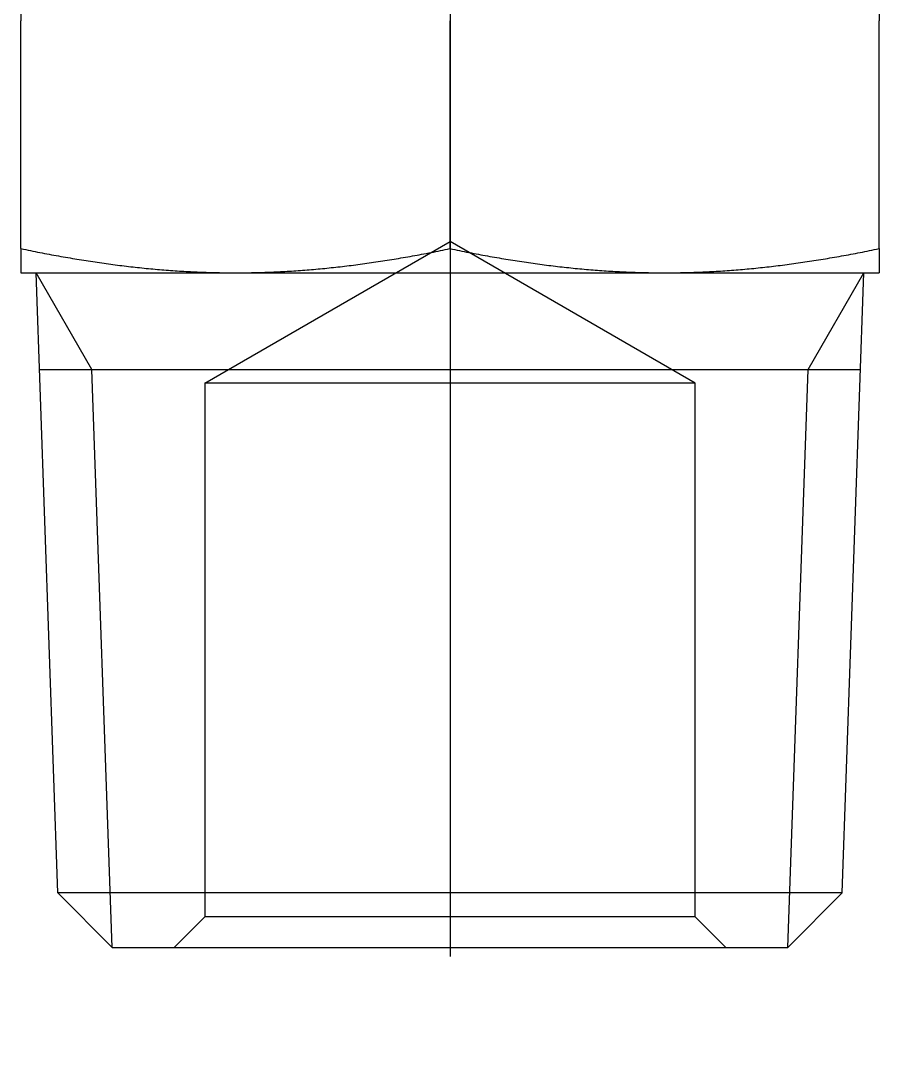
# Model space of a CAD drawing. Extents: x -10.3 to 60, y -18.9 to 31.6.
# Drawn here: x 43.52 to 57.52, y -2 to 15.11 of the extents above; entities that cross this region are included whole.
import ezdxf

# ---------------------------------------------------------------- set-up
doc = ezdxf.new("R2010")
doc.units = 0
doc.linetypes.add('CENTER', pattern=[50.8, 31.75, -6.35, 6.35, -6.35])
doc.linetypes.add('DASHED', pattern=[19.05, 12.7, -6.35])
doc.layers.get('0').update_dxf_attribs({"linetype": 'CONTINUOUS'})
doc.layers.add('CENTER', color=1, linetype='CENTER')

msp = doc.modelspace()

# ---------------------------------------------------------------- linework, layer by layer
at = {"color": 7, "linetype": 'CONTINUOUS'}
for p, q in [((43.521723, 15.5), (43.521723, 15.105855)), ((57.521723, 15.5), (57.521723, 15.105855)), ((43.521723, 11.394145), (43.521723, 15.105855)), ((50.521723, 11.394145), (50.521723, 15.105855)), ((57.521723, 11.394145), (57.521723, 15.105855)), ((43.521723, 11.394145), (43.521723, 11)), ((57.521723, 11.394145), (57.521723, 11)), ((43.521723, 11), (57.521723, 11)), ((44.122123, 0.886974), (43.768968, 11)), ((56.921323, 0.886974), (57.274477, 11)), ((43.824076, 9.421915), (57.219369, 9.421915)), ((56.921323, 0.886974), (44.122123, 0.886974)), ((45.009097, 0), (44.122123, 0.886974)), ((56.034349, 0), (56.921323, 0.886974)), ((45.009097, 0), (56.034349, 0))]:
    msp.add_line(p, q, dxfattribs=at)
at = {"color": 3, "linetype": 'DASHED'}
for p, q in [((46.521723, 9.2), (50.521723, 11.509401)), ((54.521723, 9.2), (50.521723, 11.509401)), ((54.521723, 9.2), (46.521723, 9.2)), ((46.521723, 9.2), (46.521723, 0.5)), ((54.521723, 0.5), (54.521723, 9.2)), ((46.521723, 0.5), (46.021723, 0)), ((54.521723, 0.5), (46.521723, 0.5)), ((55.021723, 0), (54.521723, 0.5))]:
    msp.add_line(p, q, dxfattribs=at)
at = {"color": 3, "linetype": 'CONTINUOUS'}
for p, q in [((44.680076, 9.421915), (43.768968, 11)), ((56.363369, 9.421915), (57.274477, 11)), ((45.009097, 0), (44.680076, 9.421915)), ((56.034349, 0), (56.363369, 9.421915))]:
    msp.add_line(p, q, dxfattribs=at)
at = {"color": 7}
for points in [[(43.5217, 11.3941, 0), (43.5608, 11.386, 0), (43.5997, 11.3779, 0), (43.6386, 11.3699, 0), (43.6774, 11.362, 0), (43.716, 11.3542, 0), (43.7546, 11.3465, 0), (43.7931, 11.3388, 0), (43.8315, 11.3313, 0), (43.8698, 11.3238, 0), (43.908, 11.3164, 0), (43.9461, 11.3091, 0), (43.9842, 11.3019, 0), (44.0222, 11.2948, 0), (44.0601, 11.2878, 0), (44.0979, 11.2809, 0), (44.1356, 11.274, 0), (44.1733, 11.2672, 0), (44.2109, 11.2605, 0), (44.2484, 11.2539, 0), (44.2859, 11.2474, 0), (44.3233, 11.241, 0), (44.3606, 11.2347, 0), (44.3979, 11.2284, 0), (44.4351, 11.2222, 0), (44.4722, 11.2161, 0), (44.5093, 11.2101, 0), (44.5463, 11.2042, 0), (44.5833, 11.1984, 0), (44.6202, 11.1926, 0), (44.657, 11.187, 0), (44.6939, 11.1814, 0), (44.7306, 11.1759, 0), (44.7673, 11.1705, 0), (44.804, 11.1651, 0), (44.8406, 11.1599, 0), (44.8772, 11.1547, 0), (44.9137, 11.1496, 0), (44.9502, 11.1446, 0), (44.9867, 11.1397, 0), (45.0231, 11.1349, 0), (45.0595, 11.1301, 0), (45.0959, 11.1255, 0), (45.1322, 11.1209, 0), (45.1685, 11.1164, 0), (45.2048, 11.112, 0), (45.241, 11.1076, 0), (45.2773, 11.1034, 0), (45.3135, 11.0992, 0), (45.3496, 11.0951, 0), (45.3858, 11.0911, 0), (45.4219, 11.0872, 0), (45.4581, 11.0834, 0), (45.4942, 11.0796, 0), (45.5303, 11.076, 0), (45.5664, 11.0724, 0), (45.6024, 11.0689, 0), (45.6385, 11.0655, 0), (45.6746, 11.0622, 0), (45.7106, 11.0589, 0), (45.7467, 11.0557, 0), (45.7828, 11.0527, 0), (45.8188, 11.0497, 0), (45.8549, 11.0468, 0), (45.8909, 11.0439, 0), (45.927, 11.0412, 0), (45.9631, 11.0386, 0), (45.9992, 11.036, 0), (46.0353, 11.0335, 0), (46.0714, 11.0311, 0), (46.1076, 11.0288, 0), (46.1437, 11.0266, 0), (46.1799, 11.0244, 0), (46.2161, 11.0224, 0), (46.2523, 11.0204, 0), (46.2885, 11.0186, 0), (46.3248, 11.0168, 0), (46.3611, 11.0151, 0), (46.3974, 11.0135, 0), (46.4338, 11.012, 0), (46.4702, 11.0105, 0), (46.5066, 11.0092, 0), (46.5431, 11.0079, 0), (46.5796, 11.0068, 0), (46.6162, 11.0057, 0), (46.6528, 11.0047, 0), (46.6894, 11.0038, 0), (46.7261, 11.003, 0), (46.7629, 11.0023, 0), (46.7997, 11.0017, 0), (46.8365, 11.0012, 0), (46.8734, 11.0008, 0), (46.9104, 11.0004, 0), (46.9475, 11.0002, 0), (46.9846, 11, 0), (47.0217, 11, 0)], [(47.0217, 11, 0), (47.0589, 11, 0), (47.096, 11.0002, 0), (47.133, 11.0004, 0), (47.17, 11.0008, 0), (47.2069, 11.0012, 0), (47.2438, 11.0017, 0), (47.2806, 11.0023, 0), (47.3173, 11.003, 0), (47.354, 11.0038, 0), (47.3907, 11.0047, 0), (47.4273, 11.0057, 0), (47.4638, 11.0068, 0), (47.5003, 11.0079, 0), (47.5368, 11.0092, 0), (47.5733, 11.0105, 0), (47.6096, 11.012, 0), (47.646, 11.0135, 0), (47.6823, 11.0151, 0), (47.7186, 11.0168, 0), (47.7549, 11.0186, 0), (47.7911, 11.0204, 0), (47.8274, 11.0224, 0), (47.8636, 11.0244, 0), (47.8997, 11.0266, 0), (47.9359, 11.0288, 0), (47.972, 11.0311, 0), (48.0081, 11.0335, 0), (48.0442, 11.036, 0), (48.0803, 11.0386, 0), (48.1164, 11.0412, 0), (48.1525, 11.0439, 0), (48.1886, 11.0468, 0), (48.2246, 11.0497, 0), (48.2607, 11.0527, 0), (48.2968, 11.0557, 0), (48.3328, 11.0589, 0), (48.3689, 11.0622, 0), (48.4049, 11.0655, 0), (48.441, 11.0689, 0), (48.4771, 11.0724, 0), (48.5132, 11.076, 0), (48.5493, 11.0796, 0), (48.5854, 11.0834, 0), (48.6215, 11.0872, 0), (48.6577, 11.0911, 0), (48.6938, 11.0951, 0), (48.73, 11.0992, 0), (48.7662, 11.1034, 0), (48.8024, 11.1076, 0), (48.8387, 11.112, 0), (48.8749, 11.1164, 0), (48.9112, 11.1209, 0), (48.9476, 11.1255, 0), (48.9839, 11.1301, 0), (49.0203, 11.1349, 0), (49.0567, 11.1397, 0), (49.0932, 11.1446, 0), (49.1297, 11.1496, 0), (49.1662, 11.1547, 0), (49.2028, 11.1599, 0), (49.2394, 11.1651, 0), (49.2761, 11.1705, 0), (49.3128, 11.1759, 0), (49.3496, 11.1814, 0), (49.3864, 11.187, 0), (49.4233, 11.1926, 0), (49.4602, 11.1984, 0), (49.4971, 11.2042, 0), (49.5342, 11.2101, 0), (49.5712, 11.2161, 0), (49.6084, 11.2222, 0), (49.6456, 11.2284, 0), (49.6828, 11.2347, 0), (49.7202, 11.241, 0), (49.7576, 11.2474, 0), (49.795, 11.2539, 0), (49.8325, 11.2605, 0), (49.8701, 11.2672, 0), (49.9078, 11.274, 0), (49.9456, 11.2809, 0), (49.9834, 11.2878, 0), (50.0213, 11.2948, 0), (50.0592, 11.3019, 0), (50.0973, 11.3091, 0), (50.1354, 11.3164, 0), (50.1737, 11.3238, 0), (50.212, 11.3313, 0), (50.2504, 11.3388, 0), (50.2888, 11.3465, 0), (50.3274, 11.3542, 0), (50.3661, 11.362, 0), (50.4049, 11.3699, 0), (50.4437, 11.3779, 0), (50.4827, 11.386, 0), (50.5217, 11.3941, 0)], [(50.5217, 11.3941, 0), (50.5608, 11.386, 0), (50.5997, 11.3779, 0), (50.6386, 11.3699, 0), (50.6774, 11.362, 0), (50.716, 11.3542, 0), (50.7546, 11.3465, 0), (50.7931, 11.3388, 0), (50.8315, 11.3313, 0), (50.8698, 11.3238, 0), (50.908, 11.3164, 0), (50.9461, 11.3091, 0), (50.9842, 11.3019, 0), (51.0222, 11.2948, 0), (51.0601, 11.2878, 0), (51.0979, 11.2809, 0), (51.1356, 11.274, 0), (51.1733, 11.2672, 0), (51.2109, 11.2605, 0), (51.2484, 11.2539, 0), (51.2859, 11.2474, 0), (51.3233, 11.241, 0), (51.3606, 11.2347, 0), (51.3979, 11.2284, 0), (51.4351, 11.2222, 0), (51.4722, 11.2161, 0), (51.5093, 11.2101, 0), (51.5463, 11.2042, 0), (51.5833, 11.1984, 0), (51.6202, 11.1926, 0), (51.657, 11.187, 0), (51.6939, 11.1814, 0), (51.7306, 11.1759, 0), (51.7673, 11.1705, 0), (51.804, 11.1651, 0), (51.8406, 11.1599, 0), (51.8772, 11.1547, 0), (51.9137, 11.1496, 0), (51.9502, 11.1446, 0), (51.9867, 11.1397, 0), (52.0231, 11.1349, 0), (52.0595, 11.1301, 0), (52.0959, 11.1255, 0), (52.1322, 11.1209, 0), (52.1685, 11.1164, 0), (52.2048, 11.112, 0), (52.241, 11.1076, 0), (52.2773, 11.1034, 0), (52.3135, 11.0992, 0), (52.3496, 11.0951, 0), (52.3858, 11.0911, 0), (52.4219, 11.0872, 0), (52.4581, 11.0834, 0), (52.4942, 11.0796, 0), (52.5303, 11.076, 0), (52.5664, 11.0724, 0), (52.6024, 11.0689, 0), (52.6385, 11.0655, 0), (52.6746, 11.0622, 0), (52.7106, 11.0589, 0), (52.7467, 11.0557, 0), (52.7828, 11.0527, 0), (52.8188, 11.0497, 0), (52.8549, 11.0468, 0), (52.8909, 11.0439, 0), (52.927, 11.0412, 0), (52.9631, 11.0386, 0), (52.9992, 11.036, 0), (53.0353, 11.0335, 0), (53.0714, 11.0311, 0), (53.1076, 11.0288, 0), (53.1437, 11.0266, 0), (53.1799, 11.0244, 0), (53.2161, 11.0224, 0), (53.2523, 11.0204, 0), (53.2885, 11.0186, 0), (53.3248, 11.0168, 0), (53.3611, 11.0151, 0), (53.3974, 11.0135, 0), (53.4338, 11.012, 0), (53.4702, 11.0105, 0), (53.5066, 11.0092, 0), (53.5431, 11.0079, 0), (53.5796, 11.0068, 0), (53.6162, 11.0057, 0), (53.6528, 11.0047, 0), (53.6894, 11.0038, 0), (53.7261, 11.003, 0), (53.7629, 11.0023, 0), (53.7997, 11.0017, 0), (53.8365, 11.0012, 0), (53.8734, 11.0008, 0), (53.9104, 11.0004, 0), (53.9475, 11.0002, 0), (53.9846, 11, 0), (54.0217, 11, 0)], [(54.0217, 11, 0), (54.0589, 11, 0), (54.096, 11.0002, 0), (54.133, 11.0004, 0), (54.17, 11.0008, 0), (54.2069, 11.0012, 0), (54.2438, 11.0017, 0), (54.2806, 11.0023, 0), (54.3173, 11.003, 0), (54.354, 11.0038, 0), (54.3907, 11.0047, 0), (54.4273, 11.0057, 0), (54.4638, 11.0068, 0), (54.5003, 11.0079, 0), (54.5368, 11.0092, 0), (54.5733, 11.0105, 0), (54.6096, 11.012, 0), (54.646, 11.0135, 0), (54.6823, 11.0151, 0), (54.7186, 11.0168, 0), (54.7549, 11.0186, 0), (54.7911, 11.0204, 0), (54.8274, 11.0224, 0), (54.8636, 11.0244, 0), (54.8997, 11.0266, 0), (54.9359, 11.0288, 0), (54.972, 11.0311, 0), (55.0081, 11.0335, 0), (55.0442, 11.036, 0), (55.0803, 11.0386, 0), (55.1164, 11.0412, 0), (55.1525, 11.0439, 0), (55.1886, 11.0468, 0), (55.2246, 11.0497, 0), (55.2607, 11.0527, 0), (55.2968, 11.0557, 0), (55.3328, 11.0589, 0), (55.3689, 11.0622, 0), (55.4049, 11.0655, 0), (55.441, 11.0689, 0), (55.4771, 11.0724, 0), (55.5132, 11.076, 0), (55.5493, 11.0796, 0), (55.5854, 11.0834, 0), (55.6215, 11.0872, 0), (55.6577, 11.0911, 0), (55.6938, 11.0951, 0), (55.73, 11.0992, 0), (55.7662, 11.1034, 0), (55.8024, 11.1076, 0), (55.8387, 11.112, 0), (55.8749, 11.1164, 0), (55.9112, 11.1209, 0), (55.9476, 11.1255, 0), (55.9839, 11.1301, 0), (56.0203, 11.1349, 0), (56.0567, 11.1397, 0), (56.0932, 11.1446, 0), (56.1297, 11.1496, 0), (56.1662, 11.1547, 0), (56.2028, 11.1599, 0), (56.2394, 11.1651, 0), (56.2761, 11.1705, 0), (56.3128, 11.1759, 0), (56.3496, 11.1814, 0), (56.3864, 11.187, 0), (56.4233, 11.1926, 0), (56.4602, 11.1984, 0), (56.4971, 11.2042, 0), (56.5342, 11.2101, 0), (56.5712, 11.2161, 0), (56.6084, 11.2222, 0), (56.6456, 11.2284, 0), (56.6828, 11.2347, 0), (56.7202, 11.241, 0), (56.7576, 11.2474, 0), (56.795, 11.2539, 0), (56.8325, 11.2605, 0), (56.8701, 11.2672, 0), (56.9078, 11.274, 0), (56.9456, 11.2809, 0), (56.9834, 11.2878, 0), (57.0213, 11.2948, 0), (57.0592, 11.3019, 0), (57.0973, 11.3091, 0), (57.1354, 11.3164, 0), (57.1737, 11.3238, 0), (57.212, 11.3313, 0), (57.2504, 11.3388, 0), (57.2888, 11.3465, 0), (57.3274, 11.3542, 0), (57.3661, 11.362, 0), (57.4049, 11.3699, 0), (57.4437, 11.3779, 0), (57.4827, 11.386, 0), (57.5217, 11.3941, 0)]]:
    msp.add_polyline3d(points, dxfattribs=at)
at = {"layer": 'CENTER', "color": 1, "linetype": 'CENTER'}
msp.add_line((50.521723, 31.6), (50.521723, -2), dxfattribs=at)

doc.saveas('drawing.dxf')
